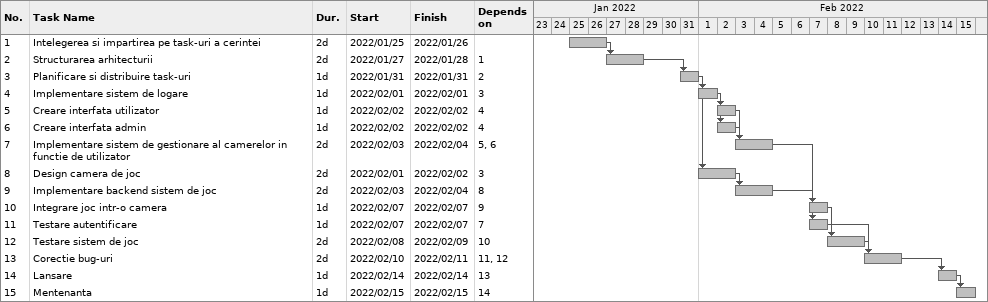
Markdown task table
| ID | Task | Duration | Start | Finish | Predecessors |
|---|---|---|---|---|---|
| 1 | Intelegerea si impartirea pe task-uri a cerintei | 2d | 2022-01-25 | 2022-01-26 |  |
| 2 | Structurarea arhitecturii | 2d | 2022-01-27 | 2022-01-28 | 1 |
| 3 | Planificare si distribuire task-uri | 1d | 2022-01-31 | 2022-01-31 | 2 |
| 4 | Implementare sistem de logare | 1d | 2022-02-01 | 2022-02-01 | 3 |
| 5 | Creare interfata utilizator | 1d | 2022-02-02 | 2022-02-02 | 4 |
| 6 | Creare interfata admin | 1d | 2022-02-02 | 2022-02-02 | 4 |
| 7 | Implementare sistem de gestionare al camerelor in functie de utilizator | 2d | 2022-02-03 | 2022-02-04 | 5, 6 |
| 8 | Design camera de joc | 2d | 2022-02-01 | 2022-02-02 | 3 |
| 9 | Implementare backend sistem de joc | 2d | 2022-02-03 | 2022-02-04 | 8 |
| 10 | Integrare joc intr-o camera | 1d | 2022-02-07 | 2022-02-07 | 9 |
| 11 | Testare autentificare | 1d | 2022-02-07 | 2022-02-07 | 7 |
| 12 | Testare sistem de joc | 2d | 2022-02-08 | 2022-02-09 | 10 |
| 13 | Corectie bug-uri | 2d | 2022-02-10 | 2022-02-11 | 11, 12 |
| 14 | Lansare | 1d | 2022-02-14 | 2022-02-14 | 13 |
| 15 | Mentenanta | 1d | 2022-02-15 | 2022-02-15 | 14 |
